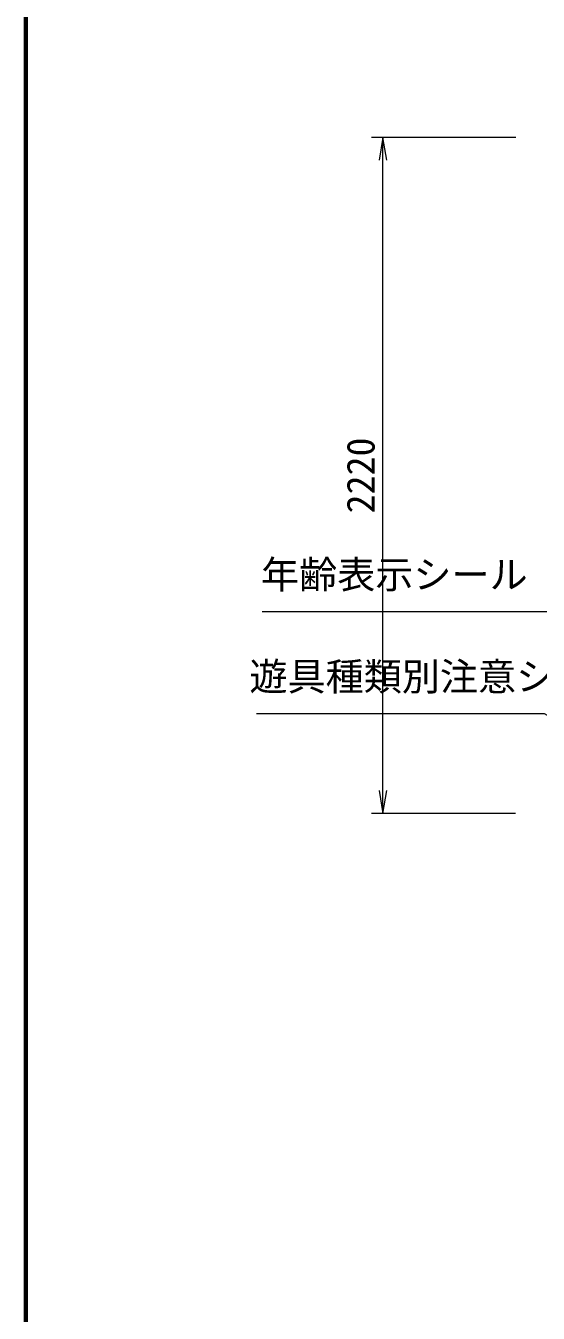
# Model space of a CAD drawing. Units: millimetres at full size, sheet at 1:50; details may follow other scales. Extents: x 750 to 20250, y 750 to 14100.
# Drawn here: x 750 to 2431, y 7425 to 11653 of the extents above; entities that cross this region are included whole.
import ezdxf
from ezdxf.enums import TextEntityAlignment as Align

# ---------------------------------------------------------------- set-up
doc = ezdxf.new("R2010")
doc.units = ezdxf.units.MM
doc.header["$LTSCALE"] = 50
for name, color, linetype, lineweight in [('D-STR-DIM', 7, 'Continuous', 13), ('D-STR-HTXT\u3000旗上げ', 7, 'Continuous', 13), ('D-TTL', 7, 'Continuous', 70)]:
    doc.layers.add(name, color=color, linetype=linetype, lineweight=lineweight)
doc.styles.add('ＭＳ ゴシック', font='')
doc.styles.get('ＭＳ ゴシック').set_extended_font_data('MS Gothic')

# ---------------------------------------------------------------- blocks, each defined once
blk = doc.blocks.new('open_arrow')
at = {"color": 0, "linetype": 'Continuous', "lineweight": -2}
blk.add_lwpolyline([(7.5, 1.25), (0, 0), (7.5, -1.25)], dxfattribs=at)

msp = doc.modelspace()

# ---------------------------------------------------------------- linework, layer by layer
at = {"layer": 'D-STR-DIM'}
for p, q in [((2357.34, 11286.07), (1884.43, 11286.07)), ((1921.93, 9066.07), (1921.93, 11286.07)), ((2356.22, 9066.07), (1884.43, 9066.07))]:
    msp.add_line(p, q, dxfattribs=at)
at = {"layer": 'D-STR-HTXT\u3000旗上げ'}
for points in [[(2715.3, 9594.28), (2470.59, 9728.73), (1525.78, 9728.73)], [(2696.64, 9259.18), (2451.93, 9393.63), (1507.13, 9393.63)]]:
    msp.add_lwpolyline(points, dxfattribs=at)
at = {"layer": 'D-TTL'}
msp.add_lwpolyline([(750, 750), (750, 14100), (20250, 14100), (20250, 750)], close=True, dxfattribs=at)

# ---------------------------------------------------------------- block references
at = {"layer": 'D-STR-DIM', "xscale": 10, "yscale": 10}
for p, rotation in [((1921.93, 11286.07), 270), ((1921.93, 9066.07), 90)]:
    msp.add_blockref('open_arrow', p, dxfattribs=dict(at, rotation=rotation))

# ---------------------------------------------------------------- texts
at = {"layer": 'D-STR-DIM', "style": 'ＭＳ ゴシック'}
msp.add_text('2220', height=91.64, rotation=90, dxfattribs=at).set_placement((1921.93, 10176.07), align=Align.BOTTOM_CENTER)
at = {"layer": 'D-STR-HTXT\u3000旗上げ', "style": 'ＭＳ ゴシック'}
for s, p in [('年齢表示シール', (1521.68, 9777.44)), ('遊具種類別注意シール', (1483.74, 9442.34))]:
    msp.add_text(s, height=91.64, dxfattribs=at).set_placement(p, align=Align.BOTTOM_LEFT)

doc.saveas('drawing.dxf')
